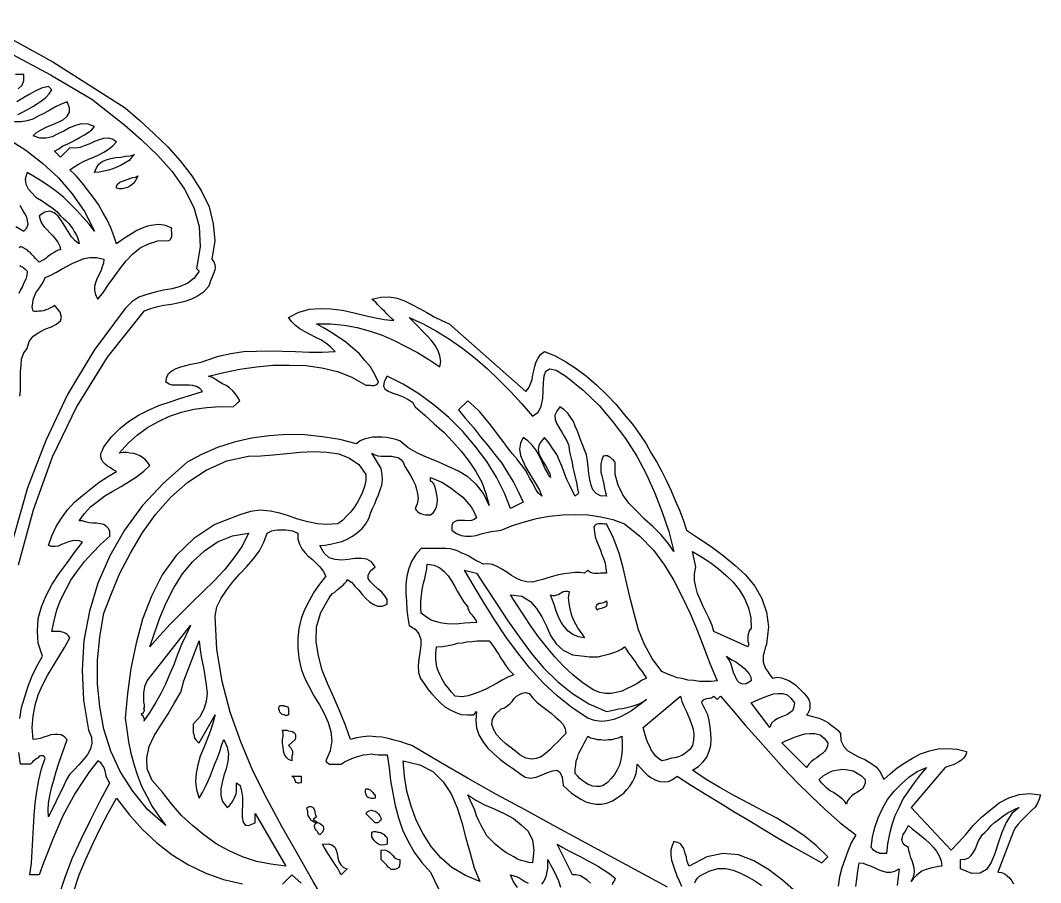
# Model space of a CAD drawing. Extents: x 0.03 to 7.4, y 0.03 to 6.86.
# Drawn here: x 5.178 to 7.37, y 4.719 to 6.572 of the extents above; entities that cross this region are included whole.
import ezdxf

# ---------------------------------------------------------------- set-up
doc = ezdxf.new("R2010")
doc.units = 0
doc.layers.add('1', color=7, linetype='Continuous')

msp = doc.modelspace()

# ---------------------------------------------------------------- linework, layer by layer
for points in [[(5.085, 6.572), (5.247, 6.483), (5.403, 6.384), (5.434, 6.357), (5.464, 6.329), (5.494, 6.3), (5.521, 6.27), (5.546, 6.238), (5.567, 6.205), (5.583, 6.171), (5.592, 6.135), (5.595, 6.098), (5.589, 6.059), (5.593, 6.053), (5.595, 6.047), (5.596, 6.041), (5.595, 6.035), (5.593, 6.029), (5.591, 6.024), (5.588, 6.017), (5.586, 6.012), (5.584, 6.005), (5.582, 6), (5.571, 5.988), (5.558, 5.979), (5.545, 5.973), (5.531, 5.968), (5.516, 5.964), (5.502, 5.961), (5.486, 5.959), (5.472, 5.956), (5.457, 5.952), (5.443, 5.947), (5.364, 5.848), (5.299, 5.743), (5.246, 5.633), (5.205, 5.519), (5.173, 5.401)], [(5.423, 6.284), (5.417, 6.278), (5.411, 6.271), (5.403, 6.266), (5.394, 6.261), (5.386, 6.257), (5.376, 6.253), (5.367, 6.25), (5.357, 6.248), (5.347, 6.246), (5.337, 6.245), (5.341, 6.255), (5.346, 6.263), (5.353, 6.269), (5.362, 6.272), (5.372, 6.275), (5.382, 6.277), (5.393, 6.278), (5.404, 6.28), (5.414, 6.281), (5.423, 6.284)], [(5.43, 6.238), (5.428, 6.233), (5.425, 6.228), (5.422, 6.223), (5.418, 6.219), (5.413, 6.216), (5.408, 6.213), (5.402, 6.211), (5.396, 6.21), (5.39, 6.21), (5.384, 6.211), (5.384, 6.216), (5.387, 6.221), (5.391, 6.224), (5.395, 6.226), (5.401, 6.228), (5.407, 6.23), (5.413, 6.232), (5.419, 6.234), (5.425, 6.235), (5.43, 6.238)], [(5.176, 5.071), (5.18, 5.095), (5.187, 5.118), (5.194, 5.141), (5.203, 5.163), (5.213, 5.184), (5.225, 5.205), (5.216, 5.233), (5.214, 5.259), (5.216, 5.286), (5.223, 5.311), (5.233, 5.336), (5.246, 5.36), (5.261, 5.383), (5.278, 5.406), (5.294, 5.428), (5.311, 5.45), (5.304, 5.453), (5.297, 5.454), (5.289, 5.453), (5.281, 5.451), (5.274, 5.448), (5.266, 5.445), (5.259, 5.442), (5.252, 5.441), (5.245, 5.441), (5.238, 5.443), (5.245, 5.464), (5.254, 5.484), (5.266, 5.502), (5.279, 5.52), (5.294, 5.536), (5.311, 5.551), (5.329, 5.565), (5.347, 5.579), (5.365, 5.591), (5.384, 5.602), (5.377, 5.606), (5.371, 5.61), (5.365, 5.614), (5.36, 5.618), (5.355, 5.623), (5.352, 5.629), (5.35, 5.634), (5.35, 5.641), (5.353, 5.647), (5.357, 5.655), (5.373, 5.677), (5.391, 5.695), (5.41, 5.71), (5.431, 5.723), (5.453, 5.734), (5.475, 5.744), (5.499, 5.752), (5.522, 5.76), (5.546, 5.767), (5.569, 5.774), (5.563, 5.781), (5.556, 5.785), (5.548, 5.787), (5.54, 5.788), (5.531, 5.788), (5.522, 5.788), (5.513, 5.788), (5.504, 5.788), (5.497, 5.79), (5.49, 5.794), (5.492, 5.805), (5.496, 5.813), (5.503, 5.819), (5.512, 5.824), (5.522, 5.827), (5.533, 5.83), (5.544, 5.833), (5.555, 5.835), (5.566, 5.837), (5.576, 5.841), (5.603, 5.85), (5.63, 5.856), (5.657, 5.86), (5.685, 5.861), (5.713, 5.862), (5.741, 5.861), (5.769, 5.86), (5.798, 5.859), (5.826, 5.859), (5.854, 5.86), (5.844, 5.87), (5.834, 5.878), (5.823, 5.885), (5.811, 5.891), (5.8, 5.897), (5.788, 5.903), (5.778, 5.909), (5.769, 5.916), (5.761, 5.924), (5.754, 5.933), (5.776, 5.945), (5.799, 5.951), (5.822, 5.953), (5.845, 5.952), (5.869, 5.949), (5.892, 5.944), (5.915, 5.938), (5.937, 5.933), (5.959, 5.929), (5.98, 5.927), (5.975, 5.931), (5.97, 5.936), (5.965, 5.941), (5.96, 5.947), (5.955, 5.951), (5.95, 5.956), (5.945, 5.961), (5.941, 5.966), (5.937, 5.969), (5.933, 5.973), (5.952, 5.977), (5.97, 5.978), (5.987, 5.975), (6.003, 5.969), (6.019, 5.961), (6.035, 5.953), (6.051, 5.944), (6.067, 5.935), (6.083, 5.927), (6.099, 5.92), (6.264, 5.774), (6.27, 5.782), (6.274, 5.791), (6.277, 5.8), (6.279, 5.81), (6.281, 5.819), (6.283, 5.829), (6.286, 5.838), (6.29, 5.846), (6.295, 5.854), (6.304, 5.86), (6.327, 5.851), (6.35, 5.838), (6.372, 5.824), (6.394, 5.807), (6.416, 5.788), (6.437, 5.768), (6.457, 5.747), (6.475, 5.725), (6.493, 5.704), (6.509, 5.682), (6.522, 5.662), (6.533, 5.642), (6.545, 5.622), (6.556, 5.602), (6.566, 5.582), (6.576, 5.561), (6.585, 5.54), (6.594, 5.519), (6.602, 5.498), (6.609, 5.476), (6.635, 5.459), (6.662, 5.441), (6.688, 5.422), (6.713, 5.401), (6.736, 5.38), (6.756, 5.356), (6.771, 5.329), (6.781, 5.3), (6.785, 5.268), (6.781, 5.231), (6.778, 5.223), (6.776, 5.214), (6.774, 5.207), (6.774, 5.199), (6.774, 5.193), (6.776, 5.186), (6.779, 5.179), (6.783, 5.173), (6.788, 5.165), (6.794, 5.158), (6.804, 5.16), (6.813, 5.159), (6.821, 5.156), (6.829, 5.153), (6.837, 5.148), (6.844, 5.143), (6.85, 5.137), (6.856, 5.131), (6.862, 5.125), (6.867, 5.119), (6.87, 5.115), (6.872, 5.112), (6.873, 5.108), (6.874, 5.103), (6.874, 5.099), (6.874, 5.094), (6.873, 5.09), (6.872, 5.086), (6.87, 5.082), (6.867, 5.079), (6.875, 5.077), (6.883, 5.075), (6.891, 5.073), (6.899, 5.07), (6.906, 5.066), (6.914, 5.062), (6.92, 5.057), (6.927, 5.052), (6.934, 5.046), (6.94, 5.039), (6.941, 5.024), (6.947, 5.011), (6.956, 5.002), (6.967, 4.995), (6.979, 4.989), (6.992, 4.983), (7.005, 4.975), (7.017, 4.967), (7.026, 4.955), (7.033, 4.94), (7.047, 4.952), (7.062, 4.965), (7.078, 4.976), (7.095, 4.986), (7.112, 4.995), (7.131, 5.002), (7.15, 5.006), (7.17, 5.007), (7.191, 5.005), (7.211, 5), (7.21, 4.995), (7.208, 4.99), (7.204, 4.986), (7.2, 4.982), (7.194, 4.978), (7.189, 4.975), (7.183, 4.972), (7.177, 4.97), (7.171, 4.968), (7.165, 4.966), (7.092, 4.88), (7.178, 4.788), (7.193, 4.804), (7.209, 4.822), (7.225, 4.841), (7.243, 4.859), (7.262, 4.875), (7.281, 4.89), (7.302, 4.901), (7.324, 4.908), (7.346, 4.91), (7.37, 4.907), (7.367, 4.898), (7.363, 4.889), (7.358, 4.881), (7.35, 4.873), (7.343, 4.866), (7.336, 4.859), (7.328, 4.851), (7.322, 4.844), (7.315, 4.836), (7.311, 4.827), (7.278, 4.741), (7.286, 4.74), (7.293, 4.737), (7.298, 4.733), (7.304, 4.728), (7.308, 4.722), (7.312, 4.716)], [(5.754, 5.092), (5.754, 5.079), (5.751, 5.078), (5.747, 5.078), (5.744, 5.079), (5.74, 5.08), (5.738, 5.082), (5.735, 5.085), (5.734, 5.088), (5.733, 5.091), (5.733, 5.095), (5.735, 5.099), (5.737, 5.099), (5.74, 5.099), (5.743, 5.099), (5.746, 5.098), (5.748, 5.098), (5.75, 5.097), (5.752, 5.096), (5.753, 5.094), (5.754, 5.092)], [(5.768, 5.026), (5.754, 5.013), (5.757, 5.01), (5.759, 5.008), (5.761, 5.004), (5.762, 5.001), (5.762, 4.998), (5.762, 4.994), (5.761, 4.99), (5.761, 4.987), (5.761, 4.983), (5.761, 4.98), (5.754, 4.983), (5.749, 4.988), (5.745, 4.994), (5.743, 5.002), (5.742, 5.009), (5.741, 5.018), (5.741, 5.026), (5.742, 5.033), (5.742, 5.04), (5.741, 5.046), (5.745, 5.046), (5.75, 5.046), (5.754, 5.045), (5.758, 5.044), (5.762, 5.043), (5.765, 5.041), (5.768, 5.038), (5.769, 5.035), (5.769, 5.031), (5.768, 5.026)], [(5.259, 4.685), (5.273, 4.728), (5.289, 4.77), (5.308, 4.812), (5.328, 4.853), (5.349, 4.894), (5.37, 4.933), (5.367, 4.937), (5.364, 4.942), (5.362, 4.947), (5.361, 4.952), (5.36, 4.958), (5.358, 4.963), (5.356, 4.968), (5.353, 4.972), (5.35, 4.976), (5.344, 4.98), (5.326, 4.957), (5.31, 4.934), (5.295, 4.911), (5.282, 4.887), (5.269, 4.862), (5.258, 4.837), (5.247, 4.812), (5.237, 4.786), (5.227, 4.761), (5.218, 4.735), (5.198, 4.735), (5.201, 4.76), (5.203, 4.786), (5.204, 4.812), (5.206, 4.838), (5.207, 4.863), (5.209, 4.889), (5.213, 4.914), (5.217, 4.939), (5.223, 4.963), (5.231, 4.986), (5.229, 4.989), (5.227, 4.991), (5.224, 4.991), (5.221, 4.991), (5.218, 4.99), (5.216, 4.987), (5.213, 4.985), (5.21, 4.983), (5.207, 4.981), (5.205, 4.98), (5.203, 4.977), (5.201, 4.975), (5.199, 4.973), (5.196, 4.973), (5.193, 4.973), (5.19, 4.973), (5.187, 4.973), (5.184, 4.973), (5.181, 4.973), (5.178, 4.973), (5.174, 4.998)], [(5.781, 4.933), (5.777, 4.932), (5.774, 4.932), (5.772, 4.933), (5.77, 4.934), (5.769, 4.936), (5.768, 4.938), (5.767, 4.94), (5.766, 4.943), (5.764, 4.945), (5.761, 4.947), (5.781, 4.947), (5.781, 4.933)], [(5.94, 4.907), (5.94, 4.9), (5.936, 4.899), (5.932, 4.899), (5.929, 4.9), (5.926, 4.901), (5.923, 4.903), (5.921, 4.906), (5.92, 4.909), (5.919, 4.913), (5.919, 4.916), (5.92, 4.92), (5.923, 4.92), (5.925, 4.92), (5.927, 4.919), (5.929, 4.918), (5.931, 4.916), (5.933, 4.914), (5.935, 4.912), (5.936, 4.91), (5.938, 4.908), (5.94, 4.907)], [(5.814, 4.86), (5.807, 4.854), (5.81, 4.852), (5.813, 4.85), (5.816, 4.848), (5.82, 4.846), (5.823, 4.844), (5.826, 4.842), (5.828, 4.839), (5.829, 4.836), (5.829, 4.832), (5.827, 4.827), (5.821, 4.821), (5.819, 4.823), (5.817, 4.826), (5.815, 4.829), (5.813, 4.831), (5.811, 4.834), (5.81, 4.837), (5.809, 4.84), (5.81, 4.843), (5.811, 4.845), (5.814, 4.847), (5.81, 4.848), (5.806, 4.85), (5.802, 4.853), (5.8, 4.856), (5.798, 4.859), (5.796, 4.863), (5.795, 4.867), (5.795, 4.872), (5.794, 4.876), (5.794, 4.88), (5.799, 4.882), (5.802, 4.882), (5.805, 4.881), (5.807, 4.879), (5.809, 4.876), (5.81, 4.873), (5.81, 4.87), (5.811, 4.866), (5.812, 4.863), (5.814, 4.86)], [(5.953, 4.854), (5.952, 4.853), (5.95, 4.851), (5.949, 4.85), (5.947, 4.848), (5.946, 4.847), (5.944, 4.847), (5.942, 4.847), (5.94, 4.847), (5.92, 4.867), (5.924, 4.871), (5.927, 4.873), (5.932, 4.874), (5.936, 4.873), (5.94, 4.872), (5.944, 4.869), (5.947, 4.866), (5.95, 4.862), (5.952, 4.858), (5.953, 4.854)], [(5.966, 4.814), (5.966, 4.801), (5.961, 4.8), (5.956, 4.799), (5.951, 4.8), (5.946, 4.802), (5.942, 4.805), (5.938, 4.809), (5.935, 4.813), (5.933, 4.817), (5.933, 4.822), (5.933, 4.827), (5.937, 4.828), (5.941, 4.828), (5.945, 4.827), (5.949, 4.827), (5.952, 4.826), (5.955, 4.824), (5.959, 4.822), (5.961, 4.82), (5.964, 4.817), (5.966, 4.814)], [(5.88, 4.748), (5.867, 4.735), (5.863, 4.742), (5.859, 4.75), (5.855, 4.756), (5.851, 4.762), (5.847, 4.768), (5.843, 4.774), (5.839, 4.78), (5.835, 4.786), (5.831, 4.793), (5.827, 4.801), (5.839, 4.802), (5.847, 4.8), (5.853, 4.795), (5.856, 4.788), (5.858, 4.781), (5.86, 4.772), (5.862, 4.764), (5.866, 4.757), (5.872, 4.751), (5.88, 4.748)], [(5.993, 4.768), (5.993, 4.765), (5.993, 4.762), (5.993, 4.759), (5.992, 4.757), (5.992, 4.754), (5.991, 4.752), (5.99, 4.751), (5.988, 4.749), (5.986, 4.748), (5.982, 4.747), (5.978, 4.747), (5.974, 4.747), (5.971, 4.75), (5.968, 4.752), (5.965, 4.756), (5.962, 4.759), (5.959, 4.762), (5.956, 4.765), (5.953, 4.768), (5.953, 4.788), (5.959, 4.789), (5.963, 4.788), (5.967, 4.786), (5.971, 4.784), (5.974, 4.78), (5.978, 4.777), (5.981, 4.773), (5.984, 4.77), (5.988, 4.769), (5.993, 4.768)]]:
    msp.add_lwpolyline(points)
at = {"layer": '1'}
for points in [[(5.151, 6.504), (5.242, 6.455), (5.331, 6.403), (5.365, 6.376), (5.402, 6.347), (5.438, 6.315), (5.472, 6.282), (5.504, 6.247), (5.53, 6.209), (5.55, 6.17), (5.562, 6.129), (5.564, 6.085), (5.556, 6.039), (5.562, 6.033), (5.551, 6.018), (5.537, 6.007), (5.521, 6), (5.504, 5.995), (5.485, 5.992), (5.467, 5.988), (5.449, 5.983), (5.432, 5.977), (5.417, 5.967), (5.403, 5.953), (5.336, 5.863), (5.279, 5.768), (5.232, 5.669), (5.193, 5.567), (5.163, 5.461)], [(5.173, 6.425), (5.181, 6.433), (5.185, 6.443), (5.185, 6.456), (5.167, 6.456)], [(5.172, 6.37), (5.182, 6.375), (5.194, 6.381), (5.204, 6.387), (5.214, 6.393), (5.223, 6.399), (5.232, 6.406), (5.239, 6.414), (5.245, 6.423), (5.238, 6.43), (5.223, 6.426), (5.209, 6.42), (5.196, 6.413), (5.183, 6.405), (5.17, 6.397)], [(5.176, 5.764), (5.178, 5.775), (5.178, 5.788), (5.178, 5.802), (5.178, 5.817), (5.179, 5.831), (5.18, 5.844), (5.185, 5.857), (5.192, 5.867), (5.196, 5.882), (5.205, 5.893), (5.217, 5.901), (5.23, 5.908), (5.244, 5.913), (5.255, 5.919), (5.264, 5.926), (5.266, 5.934), (5.263, 5.945), (5.251, 5.96), (5.247, 5.956), (5.242, 5.954), (5.237, 5.951), (5.232, 5.95), (5.227, 5.948), (5.222, 5.947), (5.217, 5.947), (5.212, 5.946), (5.208, 5.946), (5.205, 5.947), (5.203, 5.956), (5.204, 5.964), (5.205, 5.971), (5.208, 5.979), (5.211, 5.986), (5.215, 5.992), (5.22, 5.999), (5.224, 6.006), (5.228, 6.012), (5.231, 6.019), (5.243, 6.024), (5.255, 6.031), (5.266, 6.037), (5.278, 6.044), (5.29, 6.05), (5.302, 6.055), (5.314, 6.06), (5.327, 6.062), (5.342, 6.062), (5.357, 6.059), (5.356, 6.05), (5.353, 6.042), (5.35, 6.033), (5.346, 6.025), (5.342, 6.016), (5.339, 6.008), (5.337, 6), (5.337, 5.991), (5.339, 5.982), (5.344, 5.973), (5.356, 5.988), (5.367, 6.004), (5.379, 6.021), (5.392, 6.039), (5.405, 6.055), (5.419, 6.07), (5.435, 6.083), (5.453, 6.092), (5.473, 6.098), (5.496, 6.099), (5.499, 6.1), (5.501, 6.103), (5.502, 6.105), (5.503, 6.108), (5.503, 6.11), (5.503, 6.114), (5.503, 6.117), (5.502, 6.12), (5.502, 6.122), (5.503, 6.125), (5.489, 6.131), (5.476, 6.133), (5.463, 6.132), (5.451, 6.13), (5.439, 6.125), (5.428, 6.12), (5.416, 6.113), (5.405, 6.106), (5.394, 6.099), (5.384, 6.092), (5.378, 6.109), (5.372, 6.126), (5.364, 6.143), (5.355, 6.159), (5.345, 6.176), (5.334, 6.192), (5.322, 6.208), (5.31, 6.223), (5.297, 6.238), (5.284, 6.251), (5.293, 6.257), (5.302, 6.263), (5.313, 6.269), (5.324, 6.274), (5.335, 6.278), (5.346, 6.283), (5.357, 6.289), (5.367, 6.295), (5.376, 6.302), (5.384, 6.311), (5.375, 6.317), (5.366, 6.319), (5.356, 6.318), (5.347, 6.315), (5.337, 6.312), (5.327, 6.307), (5.317, 6.303), (5.306, 6.299), (5.295, 6.297), (5.284, 6.298), (5.264, 6.278), (5.251, 6.291), (5.26, 6.296), (5.269, 6.302), (5.278, 6.306), (5.288, 6.311), (5.297, 6.316), (5.306, 6.321), (5.315, 6.326), (5.323, 6.331), (5.331, 6.337), (5.337, 6.344), (5.323, 6.349), (5.309, 6.35), (5.296, 6.346), (5.283, 6.341), (5.271, 6.334), (5.258, 6.328), (5.246, 6.322), (5.233, 6.319), (5.219, 6.319), (5.205, 6.324), (5.212, 6.331), (5.222, 6.337), (5.234, 6.343), (5.247, 6.348), (5.259, 6.353), (5.27, 6.359), (5.278, 6.366), (5.283, 6.375), (5.283, 6.384), (5.278, 6.397), (5.265, 6.392), (5.253, 6.386), (5.241, 6.379), (5.228, 6.372), (5.216, 6.366), (5.204, 6.36), (5.192, 6.356), (5.179, 6.354), (5.165, 6.354)], [(5.15, 6.318), (5.189, 6.293), (5.225, 6.265), (5.259, 6.234), (5.289, 6.199), (5.315, 6.161), (5.337, 6.119)], [(5.337, 6.119), (5.325, 6.134), (5.312, 6.149), (5.299, 6.163), (5.285, 6.177), (5.271, 6.191), (5.255, 6.204), (5.24, 6.215), (5.224, 6.226), (5.208, 6.236), (5.192, 6.245), (5.188, 6.231), (5.189, 6.22), (5.194, 6.21), (5.202, 6.201), (5.211, 6.192), (5.223, 6.185), (5.234, 6.177), (5.246, 6.169), (5.256, 6.161), (5.264, 6.152), (5.27, 6.146), (5.276, 6.141), (5.281, 6.136), (5.286, 6.13), (5.29, 6.124), (5.293, 6.118), (5.297, 6.112), (5.3, 6.105), (5.302, 6.099), (5.304, 6.092), (5.295, 6.098), (5.287, 6.107), (5.28, 6.118), (5.273, 6.13), (5.266, 6.141), (5.259, 6.151), (5.25, 6.158), (5.241, 6.162), (5.23, 6.16), (5.218, 6.152), (5.22, 6.144), (5.223, 6.136), (5.228, 6.129), (5.235, 6.122), (5.241, 6.115), (5.247, 6.109), (5.253, 6.102), (5.258, 6.095), (5.262, 6.087), (5.264, 6.079), (5.259, 6.078), (5.254, 6.076), (5.25, 6.073), (5.245, 6.07), (5.241, 6.067), (5.236, 6.064), (5.232, 6.06), (5.228, 6.057), (5.223, 6.055), (5.218, 6.052), (5.214, 6.056), (5.21, 6.06), (5.207, 6.064), (5.203, 6.068), (5.199, 6.072), (5.195, 6.075), (5.192, 6.079), (5.187, 6.081), (5.183, 6.084), (5.178, 6.086), (5.175, 6.083)], [(5.168, 6.129), (5.185, 6.119), (5.191, 6.126), (5.194, 6.134), (5.193, 6.141), (5.191, 6.149), (5.187, 6.157), (5.182, 6.165), (5.177, 6.174)], [(5.176, 6.045), (5.179, 6.043), (5.182, 6.042), (5.184, 6.04), (5.187, 6.038), (5.189, 6.036), (5.192, 6.033), (5.191, 6.024), (5.189, 6.016), (5.185, 6.008), (5.182, 6), (5.178, 5.993), (5.174, 5.985)], [(6.278, 5.721), (6.29, 5.73), (6.297, 5.742), (6.3, 5.759), (6.301, 5.776), (6.302, 5.793), (6.303, 5.808), (6.307, 5.818), (6.315, 5.823), (6.329, 5.82), (6.35, 5.807), (6.387, 5.777), (6.421, 5.744), (6.451, 5.709), (6.478, 5.673), (6.502, 5.635), (6.523, 5.596), (6.541, 5.556), (6.557, 5.515), (6.571, 5.473), (6.582, 5.43), (6.569, 5.449), (6.554, 5.467), (6.537, 5.484), (6.519, 5.5), (6.502, 5.517), (6.485, 5.534), (6.472, 5.552), (6.462, 5.573), (6.456, 5.596), (6.456, 5.622), (6.454, 5.624), (6.452, 5.627), (6.449, 5.629), (6.447, 5.631), (6.445, 5.633), (6.442, 5.634), (6.439, 5.636), (6.437, 5.636), (6.434, 5.636), (6.43, 5.635), (6.427, 5.627), (6.425, 5.619), (6.425, 5.61), (6.425, 5.601), (6.427, 5.593), (6.429, 5.584), (6.431, 5.575), (6.433, 5.566), (6.435, 5.557), (6.437, 5.549), (6.424, 5.55), (6.415, 5.555), (6.408, 5.563), (6.404, 5.573), (6.401, 5.585), (6.399, 5.598), (6.398, 5.612), (6.396, 5.625), (6.394, 5.638), (6.39, 5.649), (6.386, 5.658), (6.382, 5.669), (6.378, 5.679), (6.375, 5.689), (6.37, 5.7), (6.366, 5.71), (6.36, 5.719), (6.354, 5.728), (6.346, 5.735), (6.337, 5.741), (6.33, 5.732), (6.326, 5.723), (6.327, 5.714), (6.33, 5.705), (6.335, 5.696), (6.341, 5.687), (6.347, 5.677), (6.352, 5.668), (6.356, 5.658), (6.357, 5.649), (6.359, 5.639), (6.361, 5.63), (6.363, 5.621), (6.365, 5.611), (6.367, 5.602), (6.369, 5.593), (6.371, 5.584), (6.373, 5.574), (6.375, 5.565), (6.377, 5.556), (6.37, 5.549), (6.364, 5.56), (6.358, 5.572), (6.352, 5.585), (6.347, 5.598), (6.342, 5.612), (6.336, 5.625), (6.33, 5.639), (6.322, 5.651), (6.314, 5.663), (6.304, 5.675), (6.296, 5.666), (6.292, 5.658), (6.29, 5.649), (6.292, 5.641), (6.296, 5.632), (6.301, 5.623), (6.306, 5.615), (6.311, 5.606), (6.315, 5.598), (6.317, 5.589), (6.313, 5.593), (6.31, 5.6), (6.305, 5.608), (6.301, 5.618), (6.297, 5.628), (6.291, 5.639), (6.285, 5.649), (6.277, 5.659), (6.268, 5.668), (6.258, 5.675), (6.252, 5.663), (6.25, 5.65), (6.252, 5.637), (6.257, 5.625), (6.263, 5.612), (6.27, 5.6), (6.278, 5.587), (6.286, 5.574), (6.293, 5.562), (6.298, 5.549), (6.292, 5.555), (6.286, 5.562), (6.282, 5.57), (6.277, 5.579), (6.272, 5.587), (6.268, 5.596), (6.263, 5.605), (6.257, 5.613), (6.251, 5.621), (6.245, 5.629), (6.234, 5.641), (6.224, 5.654), (6.215, 5.667), (6.205, 5.68), (6.195, 5.693), (6.185, 5.706), (6.175, 5.718), (6.164, 5.731), (6.152, 5.743), (6.139, 5.754), (6.119, 5.735), (6.134, 5.716), (6.151, 5.697), (6.166, 5.677), (6.182, 5.658), (6.197, 5.639), (6.212, 5.62), (6.225, 5.599), (6.237, 5.579), (6.248, 5.558), (6.258, 5.536), (6.231, 5.523), (6.218, 5.556), (6.201, 5.59), (6.18, 5.624), (6.155, 5.657), (6.128, 5.688), (6.098, 5.718), (6.067, 5.745), (6.034, 5.769), (6, 5.79), (5.966, 5.807), (5.959, 5.795), (5.958, 5.786), (5.961, 5.78), (5.968, 5.775), (5.978, 5.771), (5.989, 5.767), (6, 5.763), (6.011, 5.757), (6.02, 5.751), (6.026, 5.741), (6.047, 5.723), (6.067, 5.705), (6.088, 5.686), (6.107, 5.666), (6.125, 5.646), (6.142, 5.624), (6.156, 5.602), (6.169, 5.579), (6.178, 5.555), (6.185, 5.529), (6.173, 5.555), (6.158, 5.574), (6.139, 5.591), (6.119, 5.603), (6.097, 5.613), (6.075, 5.623), (6.052, 5.632), (6.031, 5.642), (6.011, 5.653), (5.993, 5.668), (5.984, 5.671), (5.975, 5.673), (5.965, 5.675), (5.955, 5.676), (5.945, 5.676), (5.935, 5.676), (5.925, 5.674), (5.916, 5.672), (5.908, 5.668), (5.9, 5.662), (5.864, 5.671), (5.827, 5.677), (5.789, 5.681), (5.75, 5.682), (5.712, 5.679), (5.674, 5.674), (5.637, 5.665), (5.601, 5.654), (5.567, 5.639), (5.536, 5.622), (5.485, 5.577), (5.44, 5.529), (5.401, 5.476), (5.37, 5.421), (5.344, 5.362), (5.326, 5.302), (5.314, 5.239), (5.31, 5.175), (5.313, 5.111), (5.324, 5.046), (5.33, 5.031), (5.331, 5.018), (5.328, 5.006), (5.322, 4.994), (5.313, 4.983), (5.303, 4.972), (5.293, 4.961), (5.283, 4.951), (5.276, 4.939), (5.271, 4.927), (5.238, 4.86), (5.237, 4.874), (5.238, 4.889), (5.241, 4.905), (5.244, 4.922), (5.249, 4.939), (5.254, 4.957), (5.26, 4.975), (5.266, 4.992), (5.272, 5.01), (5.278, 5.026), (5.272, 5.032), (5.265, 5.036), (5.258, 5.037), (5.251, 5.037), (5.243, 5.036), (5.235, 5.033), (5.228, 5.031), (5.22, 5.028), (5.212, 5.027), (5.205, 5.026), (5.203, 5.052), (5.205, 5.076), (5.209, 5.1), (5.216, 5.122), (5.225, 5.143), (5.236, 5.164), (5.248, 5.184), (5.26, 5.204), (5.272, 5.224), (5.284, 5.245), (5.281, 5.249), (5.278, 5.252), (5.275, 5.254), (5.271, 5.256), (5.267, 5.257), (5.263, 5.258), (5.258, 5.258), (5.254, 5.258), (5.249, 5.258), (5.245, 5.258), (5.25, 5.281), (5.256, 5.305), (5.264, 5.326), (5.275, 5.348), (5.286, 5.369), (5.3, 5.389), (5.315, 5.409), (5.332, 5.427), (5.35, 5.446), (5.37, 5.463), (5.37, 5.473), (5.367, 5.48), (5.362, 5.485), (5.356, 5.488), (5.349, 5.49), (5.341, 5.491), (5.333, 5.491), (5.325, 5.492), (5.317, 5.494), (5.311, 5.496), (5.304, 5.496), (5.315, 5.512), (5.328, 5.526), (5.343, 5.538), (5.359, 5.55), (5.376, 5.56), (5.394, 5.57), (5.411, 5.581), (5.427, 5.591), (5.443, 5.603), (5.456, 5.615), (5.451, 5.622), (5.446, 5.627), (5.44, 5.632), (5.434, 5.636), (5.428, 5.639), (5.421, 5.641), (5.413, 5.642), (5.406, 5.643), (5.398, 5.643), (5.39, 5.642), (5.409, 5.663), (5.429, 5.681), (5.451, 5.697), (5.474, 5.71), (5.498, 5.721), (5.524, 5.73), (5.55, 5.736), (5.578, 5.74), (5.606, 5.742), (5.635, 5.741), (5.649, 5.754), (5.644, 5.763), (5.639, 5.77), (5.634, 5.776), (5.627, 5.782), (5.62, 5.787), (5.612, 5.791), (5.605, 5.795), (5.597, 5.8), (5.59, 5.804), (5.582, 5.807), (5.615, 5.815), (5.649, 5.822), (5.685, 5.827), (5.72, 5.831), (5.756, 5.831), (5.791, 5.83), (5.825, 5.825), (5.859, 5.817), (5.89, 5.805), (5.92, 5.788), (5.923, 5.788), (5.926, 5.788), (5.929, 5.788), (5.932, 5.787), (5.935, 5.787), (5.938, 5.787), (5.94, 5.788), (5.943, 5.789), (5.945, 5.791), (5.947, 5.794), (5.939, 5.811), (5.93, 5.827), (5.918, 5.841), (5.906, 5.855), (5.891, 5.868), (5.877, 5.88), (5.861, 5.891), (5.845, 5.902), (5.829, 5.911), (5.814, 5.92), (5.844, 5.92), (5.873, 5.917), (5.901, 5.912), (5.929, 5.904), (5.955, 5.895), (5.981, 5.884), (6.006, 5.871), (6.031, 5.858), (6.055, 5.843), (6.079, 5.827), (6.081, 5.839), (6.079, 5.851), (6.075, 5.862), (6.069, 5.873), (6.061, 5.884), (6.052, 5.894), (6.042, 5.904), (6.032, 5.914), (6.022, 5.924), (6.013, 5.933), (6.043, 5.92), (6.072, 5.904), (6.1, 5.887), (6.128, 5.867), (6.155, 5.846), (6.181, 5.823), (6.206, 5.799), (6.231, 5.774), (6.255, 5.748), (6.278, 5.721)], [(5.92, 5.596), (5.92, 5.583), (5.917, 5.57), (5.913, 5.558), (5.908, 5.547), (5.902, 5.536), (5.895, 5.525), (5.887, 5.515), (5.878, 5.506), (5.87, 5.497), (5.86, 5.49), (5.837, 5.488), (5.816, 5.49), (5.795, 5.494), (5.774, 5.5), (5.754, 5.507), (5.735, 5.513), (5.714, 5.517), (5.693, 5.519), (5.672, 5.516), (5.649, 5.509), (5.595, 5.488), (5.55, 5.458), (5.512, 5.422), (5.482, 5.38), (5.459, 5.334), (5.44, 5.285), (5.426, 5.233), (5.415, 5.179), (5.408, 5.125), (5.403, 5.072), (5.406, 5.047), (5.41, 5.021), (5.415, 4.997), (5.421, 4.973), (5.429, 4.949), (5.438, 4.926), (5.449, 4.904), (5.461, 4.882), (5.475, 4.861), (5.49, 4.841), (5.451, 4.876), (5.419, 4.915), (5.392, 4.957), (5.372, 5.001), (5.357, 5.048), (5.348, 5.096), (5.343, 5.145), (5.343, 5.196), (5.348, 5.247), (5.357, 5.298), (5.373, 5.34), (5.391, 5.384), (5.414, 5.427), (5.439, 5.47), (5.468, 5.51), (5.501, 5.547), (5.537, 5.579), (5.577, 5.605), (5.621, 5.625), (5.668, 5.635), (5.694, 5.636), (5.721, 5.638), (5.75, 5.641), (5.779, 5.644), (5.808, 5.645), (5.836, 5.644), (5.862, 5.64), (5.885, 5.631), (5.905, 5.617), (5.92, 5.596)], [(6.568, 4.709), (6.507, 4.742), (6.445, 4.775), (6.384, 4.808), (6.323, 4.841), (6.262, 4.875), (6.201, 4.908), (6.14, 4.942), (6.08, 4.977), (6.019, 5.013), (6.007, 5.017), (5.995, 5.021), (5.981, 5.025), (5.968, 5.028), (5.955, 5.031), (5.941, 5.032), (5.927, 5.033), (5.914, 5.032), (5.9, 5.03), (5.887, 5.026), (5.877, 5.055), (5.865, 5.085), (5.852, 5.115), (5.838, 5.145), (5.826, 5.175), (5.818, 5.206), (5.813, 5.237), (5.814, 5.268), (5.823, 5.299), (5.841, 5.331), (5.844, 5.335), (5.848, 5.34), (5.853, 5.343), (5.858, 5.348), (5.862, 5.351), (5.867, 5.355), (5.871, 5.358), (5.875, 5.362), (5.878, 5.366), (5.88, 5.37), (5.889, 5.364), (5.897, 5.355), (5.905, 5.347), (5.912, 5.338), (5.92, 5.329), (5.928, 5.322), (5.937, 5.316), (5.946, 5.313), (5.956, 5.313), (5.966, 5.317), (5.966, 5.327), (5.961, 5.335), (5.954, 5.343), (5.946, 5.35), (5.937, 5.358), (5.93, 5.365), (5.925, 5.372), (5.925, 5.379), (5.929, 5.388), (5.94, 5.397), (5.932, 5.408), (5.922, 5.414), (5.91, 5.415), (5.896, 5.415), (5.882, 5.413), (5.868, 5.412), (5.854, 5.413), (5.841, 5.417), (5.83, 5.427), (5.821, 5.443), (5.832, 5.444), (5.844, 5.446), (5.856, 5.449), (5.868, 5.452), (5.88, 5.457), (5.891, 5.463), (5.902, 5.471), (5.912, 5.48), (5.92, 5.49), (5.927, 5.503), (5.93, 5.513), (5.934, 5.523), (5.939, 5.533), (5.943, 5.543), (5.947, 5.552), (5.951, 5.563), (5.954, 5.573), (5.956, 5.584), (5.955, 5.596), (5.953, 5.609), (5.933, 5.642), (5.939, 5.638), (5.946, 5.636), (5.953, 5.635), (5.96, 5.635), (5.968, 5.635), (5.975, 5.635), (5.982, 5.634), (5.989, 5.632), (5.995, 5.628), (6, 5.622)], [(6, 5.622), (6.004, 5.613), (6.01, 5.603), (6.016, 5.594), (6.021, 5.584), (6.026, 5.574), (6.029, 5.564), (6.031, 5.554), (6.032, 5.544), (6.03, 5.533), (6.026, 5.523), (6.028, 5.519), (6.031, 5.516), (6.034, 5.514), (6.037, 5.512), (6.04, 5.511), (6.044, 5.51), (6.048, 5.509), (6.051, 5.509), (6.055, 5.509), (6.059, 5.509), (6.065, 5.514), (6.069, 5.52), (6.072, 5.526), (6.073, 5.533), (6.074, 5.541), (6.073, 5.549), (6.072, 5.556), (6.07, 5.563), (6.068, 5.57), (6.066, 5.576), (6.064, 5.577), (6.063, 5.579), (6.062, 5.58), (6.06, 5.581), (6.059, 5.583), (6.059, 5.585), (6.059, 5.587), (6.059, 5.589), (6.071, 5.584), (6.083, 5.579), (6.095, 5.572), (6.106, 5.564), (6.117, 5.556), (6.128, 5.547), (6.137, 5.537), (6.146, 5.526), (6.153, 5.515), (6.158, 5.503), (6.153, 5.499), (6.147, 5.497), (6.14, 5.496), (6.132, 5.497), (6.125, 5.497), (6.117, 5.497), (6.112, 5.495), (6.107, 5.492), (6.105, 5.486), (6.105, 5.476), (6.115, 5.469), (6.125, 5.465), (6.135, 5.463), (6.146, 5.463), (6.157, 5.465), (6.168, 5.468), (6.179, 5.471), (6.19, 5.473), (6.201, 5.475), (6.211, 5.476), (6.235, 5.486), (6.261, 5.494), (6.287, 5.501), (6.314, 5.506), (6.343, 5.509), (6.37, 5.51), (6.398, 5.509), (6.425, 5.505), (6.451, 5.499), (6.476, 5.49), (6.509, 5.463), (6.538, 5.433), (6.562, 5.401), (6.582, 5.368), (6.6, 5.333), (6.617, 5.297), (6.632, 5.261), (6.646, 5.224), (6.66, 5.188), (6.675, 5.152), (6.662, 5.151), (6.649, 5.151), (6.637, 5.151), (6.625, 5.153), (6.612, 5.154), (6.6, 5.157), (6.589, 5.159), (6.578, 5.163), (6.567, 5.167), (6.556, 5.172), (6.535, 5.2), (6.519, 5.23), (6.506, 5.262), (6.497, 5.294), (6.489, 5.327), (6.481, 5.361), (6.473, 5.395), (6.464, 5.427), (6.452, 5.459), (6.437, 5.49), (6.434, 5.489), (6.431, 5.489), (6.428, 5.49), (6.425, 5.49), (6.422, 5.49), (6.419, 5.49), (6.416, 5.489), (6.414, 5.488), (6.412, 5.486), (6.41, 5.483), (6.411, 5.472), (6.413, 5.462), (6.416, 5.452), (6.42, 5.443), (6.424, 5.433), (6.427, 5.424), (6.431, 5.414), (6.434, 5.405), (6.436, 5.394), (6.437, 5.384), (6.432, 5.384), (6.428, 5.384), (6.424, 5.384), (6.42, 5.383), (6.415, 5.383), (6.411, 5.383), (6.407, 5.384), (6.403, 5.385), (6.4, 5.387), (6.397, 5.39), (6.39, 5.384), (6.379, 5.385), (6.369, 5.385), (6.358, 5.384), (6.346, 5.382), (6.334, 5.38), (6.323, 5.377), (6.311, 5.374), (6.3, 5.37), (6.288, 5.367), (6.278, 5.364), (6.266, 5.365), (6.254, 5.368), (6.243, 5.373), (6.233, 5.379), (6.223, 5.386), (6.212, 5.392), (6.202, 5.398), (6.192, 5.402), (6.182, 5.404), (6.172, 5.403), (6.164, 5.407), (6.156, 5.411), (6.149, 5.415), (6.141, 5.42), (6.134, 5.424), (6.126, 5.427), (6.118, 5.431), (6.11, 5.434), (6.101, 5.436), (6.092, 5.437), (6.089, 5.437), (6.085, 5.437), (6.08, 5.437), (6.074, 5.437), (6.069, 5.437), (6.063, 5.437), (6.057, 5.437), (6.051, 5.437), (6.045, 5.437), (6.039, 5.437), (6.027, 5.424), (6.018, 5.409), (6.012, 5.394), (6.008, 5.377), (6.006, 5.359), (6.006, 5.341), (6.007, 5.323), (6.008, 5.305), (6.01, 5.288), (6.013, 5.271), (6.026, 5.263), (6.034, 5.253), (6.038, 5.241), (6.038, 5.228), (6.036, 5.213), (6.034, 5.199), (6.032, 5.185), (6.033, 5.17), (6.037, 5.157), (6.046, 5.145), (6.053, 5.134), (6.062, 5.124), (6.071, 5.114), (6.08, 5.105), (6.09, 5.096), (6.101, 5.09), (6.113, 5.084), (6.125, 5.08), (6.138, 5.079), (6.152, 5.079), (6.158, 5.086), (6.156, 5.068), (6.158, 5.051), (6.163, 5.036), (6.171, 5.022), (6.181, 5.008), (6.194, 4.996), (6.208, 4.984), (6.222, 4.973), (6.237, 4.963), (6.251, 4.953), (6.262, 4.945), (6.274, 4.943), (6.286, 4.945), (6.299, 4.95), (6.31, 4.955), (6.321, 4.959), (6.33, 4.96), (6.337, 4.956), (6.342, 4.945), (6.344, 4.927), (6.353, 4.919), (6.362, 4.911), (6.372, 4.904), (6.382, 4.898), (6.393, 4.892), (6.403, 4.889), (6.415, 4.887), (6.426, 4.887), (6.438, 4.889), (6.45, 4.894), (6.458, 4.899), (6.466, 4.905), (6.474, 4.911), (6.481, 4.919), (6.487, 4.926), (6.493, 4.935), (6.497, 4.944), (6.501, 4.953), (6.502, 4.963), (6.503, 4.973), (6.51, 4.965), (6.517, 4.957), (6.526, 4.949), (6.534, 4.944), (6.543, 4.939), (6.552, 4.936), (6.561, 4.935), (6.57, 4.936), (6.579, 4.94), (6.589, 4.947), (6.62, 4.927), (6.651, 4.908), (6.682, 4.889), (6.713, 4.87), (6.744, 4.852), (6.775, 4.833), (6.806, 4.814), (6.837, 4.796), (6.869, 4.778), (6.9, 4.761), (6.913, 4.774), (6.888, 4.798), (6.861, 4.82), (6.832, 4.839), (6.803, 4.857), (6.773, 4.873), (6.742, 4.889), (6.711, 4.906), (6.681, 4.923), (6.651, 4.94), (6.622, 4.96), (6.635, 4.968), (6.645, 4.978), (6.653, 4.988), (6.658, 5.001), (6.661, 5.013), (6.662, 5.026), (6.661, 5.04), (6.66, 5.053), (6.658, 5.067), (6.655, 5.079), (6.642, 5.105), (6.643, 5.108), (6.644, 5.11), (6.646, 5.112), (6.649, 5.113), (6.652, 5.114), (6.656, 5.115), (6.659, 5.115), (6.663, 5.116), (6.665, 5.117), (6.668, 5.119), (6.675, 5.112), (6.682, 5.119), (6.709, 5.088), (6.735, 5.057), (6.763, 5.026), (6.79, 4.995), (6.818, 4.964), (6.847, 4.934), (6.877, 4.904), (6.908, 4.875), (6.939, 4.847), (6.973, 4.821), (6.963, 4.804), (6.956, 4.786), (6.949, 4.768), (6.943, 4.75), (6.938, 4.731), (6.935, 4.711)], [(5.668, 5.47), (5.654, 5.442), (5.636, 5.417), (5.616, 5.391), (5.594, 5.367), (5.57, 5.344), (5.546, 5.321), (5.522, 5.297), (5.499, 5.274), (5.477, 5.25), (5.456, 5.225), (5.466, 5.255), (5.477, 5.288), (5.491, 5.32), (5.507, 5.352), (5.526, 5.382), (5.548, 5.409), (5.573, 5.432), (5.601, 5.451), (5.633, 5.464), (5.668, 5.47)], [(5.841, 4.662), (5.807, 4.721), (5.773, 4.78), (5.739, 4.839), (5.707, 4.899), (5.677, 4.959), (5.651, 5.021), (5.628, 5.085), (5.611, 5.151), (5.6, 5.22), (5.596, 5.291), (5.6, 5.311), (5.609, 5.33), (5.621, 5.348), (5.634, 5.365), (5.649, 5.382), (5.664, 5.398), (5.678, 5.414), (5.691, 5.432), (5.701, 5.45), (5.708, 5.47), (5.712, 5.472), (5.718, 5.475), (5.724, 5.476), (5.731, 5.477), (5.739, 5.477), (5.747, 5.477), (5.754, 5.476), (5.762, 5.475), (5.769, 5.472), (5.774, 5.47), (5.774, 5.457), (5.777, 5.446), (5.782, 5.436), (5.789, 5.428), (5.796, 5.42), (5.805, 5.413), (5.813, 5.405), (5.821, 5.397), (5.828, 5.388), (5.834, 5.377), (5.82, 5.36), (5.808, 5.343), (5.798, 5.324), (5.788, 5.305), (5.781, 5.286), (5.776, 5.265), (5.774, 5.244), (5.774, 5.223), (5.776, 5.201), (5.781, 5.178), (5.788, 5.159), (5.798, 5.139), (5.808, 5.12), (5.82, 5.101), (5.83, 5.082), (5.839, 5.063), (5.845, 5.043), (5.847, 5.023), (5.843, 5.002), (5.834, 4.98), (5.836, 4.977), (5.839, 4.975), (5.842, 4.973), (5.846, 4.973), (5.849, 4.973), (5.853, 4.973), (5.856, 4.973), (5.86, 4.973), (5.864, 4.973), (5.867, 4.973), (5.874, 4.978), (5.882, 4.982), (5.89, 4.985), (5.898, 4.988), (5.907, 4.991), (5.915, 4.993), (5.923, 4.994), (5.932, 4.995), (5.939, 4.994), (5.947, 4.993), (5.966, 4.993), (5.97, 4.965), (5.973, 4.938), (5.978, 4.911), (5.983, 4.884), (5.99, 4.858), (5.999, 4.832), (6.01, 4.808), (6.024, 4.784), (6.04, 4.762), (6.059, 4.741), (6.077, 4.704)], [(6.748, 5.264), (6.745, 5.262), (6.743, 5.258), (6.742, 5.254), (6.741, 5.25), (6.741, 5.246), (6.741, 5.242), (6.741, 5.237), (6.742, 5.233), (6.742, 5.229), (6.741, 5.225), (6.668, 5.258), (6.664, 5.271), (6.658, 5.286), (6.651, 5.299), (6.645, 5.312), (6.639, 5.326), (6.633, 5.34), (6.629, 5.354), (6.626, 5.368), (6.626, 5.382), (6.629, 5.397), (6.622, 5.43), (6.641, 5.419), (6.659, 5.407), (6.677, 5.394), (6.694, 5.379), (6.709, 5.364), (6.723, 5.347), (6.734, 5.329), (6.742, 5.309), (6.747, 5.288), (6.748, 5.264)], [(6.139, 5.311), (6.139, 5.307), (6.141, 5.304), (6.143, 5.3), (6.145, 5.297), (6.148, 5.294), (6.15, 5.291), (6.153, 5.288), (6.155, 5.284), (6.157, 5.281), (6.158, 5.278), (6.145, 5.277), (6.132, 5.276), (6.12, 5.275), (6.107, 5.274), (6.095, 5.275), (6.083, 5.276), (6.072, 5.279), (6.06, 5.283), (6.05, 5.289), (6.039, 5.298), (6.038, 5.309), (6.038, 5.32), (6.039, 5.331), (6.04, 5.342), (6.042, 5.352), (6.044, 5.362), (6.047, 5.372), (6.049, 5.383), (6.051, 5.393), (6.052, 5.403), (6.067, 5.401), (6.079, 5.395), (6.088, 5.387), (6.097, 5.378), (6.104, 5.367), (6.111, 5.355), (6.117, 5.344), (6.124, 5.332), (6.131, 5.321), (6.139, 5.311)], [(6.158, 5.384), (6.18, 5.35), (6.202, 5.316), (6.225, 5.281), (6.25, 5.246), (6.275, 5.212), (6.302, 5.18), (6.332, 5.151), (6.364, 5.125), (6.399, 5.103), (6.437, 5.086), (6.445, 5.088), (6.454, 5.09), (6.463, 5.092), (6.472, 5.093), (6.481, 5.095), (6.49, 5.097), (6.499, 5.1), (6.507, 5.103), (6.515, 5.107), (6.523, 5.112), (6.513, 5.104), (6.502, 5.096), (6.491, 5.088), (6.479, 5.081), (6.466, 5.074), (6.453, 5.069), (6.439, 5.066), (6.426, 5.065), (6.411, 5.067), (6.397, 5.072), (6.363, 5.094), (6.331, 5.12), (6.301, 5.148), (6.273, 5.179), (6.246, 5.213), (6.221, 5.247), (6.197, 5.283), (6.174, 5.319), (6.153, 5.355), (6.132, 5.39), (6.158, 5.384)], [(6.39, 5.205), (6.4, 5.204), (6.409, 5.204), (6.419, 5.204), (6.427, 5.206), (6.436, 5.208), (6.444, 5.21), (6.453, 5.213), (6.461, 5.216), (6.469, 5.22), (6.476, 5.225), (6.481, 5.218), (6.485, 5.211), (6.49, 5.205), (6.495, 5.198), (6.5, 5.192), (6.504, 5.185), (6.509, 5.178), (6.514, 5.172), (6.518, 5.165), (6.523, 5.158), (6.512, 5.153), (6.502, 5.146), (6.492, 5.141), (6.48, 5.135), (6.47, 5.13), (6.458, 5.127), (6.447, 5.125), (6.435, 5.125), (6.423, 5.127), (6.41, 5.132), (6.387, 5.147), (6.365, 5.165), (6.345, 5.184), (6.326, 5.204), (6.308, 5.225), (6.291, 5.247), (6.275, 5.269), (6.26, 5.292), (6.245, 5.315), (6.231, 5.337), (6.255, 5.334), (6.274, 5.323), (6.287, 5.308), (6.298, 5.29), (6.308, 5.27), (6.317, 5.25), (6.329, 5.232), (6.344, 5.218), (6.364, 5.208), (6.39, 5.205)], [(6.357, 5.344), (6.355, 5.331), (6.356, 5.319), (6.358, 5.307), (6.361, 5.295), (6.366, 5.283), (6.371, 5.273), (6.376, 5.264), (6.382, 5.256), (6.387, 5.25), (6.39, 5.245), (6.377, 5.247), (6.365, 5.252), (6.355, 5.259), (6.347, 5.268), (6.34, 5.278), (6.334, 5.29), (6.329, 5.302), (6.325, 5.314), (6.321, 5.326), (6.317, 5.337), (6.322, 5.336), (6.326, 5.336), (6.33, 5.337), (6.334, 5.338), (6.337, 5.34), (6.341, 5.342), (6.344, 5.344), (6.348, 5.345), (6.353, 5.345), (6.357, 5.344)], [(6.437, 5.324), (6.438, 5.319), (6.438, 5.316), (6.437, 5.313), (6.435, 5.311), (6.432, 5.31), (6.429, 5.309), (6.426, 5.308), (6.423, 5.307), (6.419, 5.306), (6.417, 5.304), (6.415, 5.309), (6.415, 5.312), (6.416, 5.315), (6.418, 5.317), (6.421, 5.319), (6.424, 5.319), (6.427, 5.32), (6.431, 5.321), (6.434, 5.322), (6.437, 5.324)], [(5.443, 5.066), (5.444, 5.067), (5.444, 5.07), (5.443, 5.073), (5.442, 5.076), (5.439, 5.078), (5.437, 5.079), (5.438, 5.08), (5.439, 5.082), (5.441, 5.083), (5.442, 5.085), (5.443, 5.086), (5.444, 5.088), (5.444, 5.09), (5.443, 5.092), (5.444, 5.096), (5.444, 5.101), (5.443, 5.107), (5.443, 5.114), (5.443, 5.12), (5.443, 5.127), (5.444, 5.134), (5.445, 5.141), (5.447, 5.146), (5.45, 5.152), (5.543, 5.271), (5.533, 5.25), (5.524, 5.23), (5.515, 5.209), (5.507, 5.187), (5.498, 5.166), (5.489, 5.145), (5.479, 5.125), (5.468, 5.105), (5.456, 5.085), (5.443, 5.066)], [(5.549, 5.059), (5.549, 5.055), (5.549, 5.05), (5.549, 5.045), (5.549, 5.041), (5.55, 5.037), (5.551, 5.033), (5.552, 5.029), (5.555, 5.025), (5.558, 5.022), (5.562, 5.019), (5.596, 5.079), (5.591, 5.061), (5.585, 5.043), (5.578, 5.025), (5.571, 5.007), (5.564, 4.99), (5.559, 4.972), (5.555, 4.954), (5.554, 4.936), (5.556, 4.918), (5.562, 4.9), (5.569, 4.912), (5.575, 4.925), (5.581, 4.937), (5.586, 4.949), (5.591, 4.962), (5.596, 4.975), (5.601, 4.987), (5.606, 5), (5.61, 5.013), (5.615, 5.026), (5.622, 5.01), (5.625, 4.995), (5.623, 4.979), (5.62, 4.963), (5.615, 4.949), (5.611, 4.934), (5.608, 4.92), (5.608, 4.906), (5.612, 4.893), (5.622, 4.88), (5.627, 4.884), (5.631, 4.889), (5.634, 4.894), (5.637, 4.899), (5.639, 4.904), (5.641, 4.909), (5.642, 4.915), (5.642, 4.921), (5.642, 4.927), (5.642, 4.933), (5.65, 4.927), (5.653, 4.915), (5.655, 4.902), (5.655, 4.887), (5.654, 4.872), (5.654, 4.859), (5.656, 4.848), (5.661, 4.842), (5.668, 4.841), (5.682, 4.847), (5.682, 4.867), (5.748, 4.754), (5.716, 4.758), (5.685, 4.764), (5.655, 4.774), (5.626, 4.787), (5.598, 4.802), (5.572, 4.821), (5.547, 4.841), (5.524, 4.863), (5.502, 4.888), (5.483, 4.913), (5.461, 4.938), (5.45, 4.963), (5.449, 4.987), (5.454, 5.011), (5.465, 5.034), (5.479, 5.057), (5.495, 5.081), (5.509, 5.105), (5.522, 5.128), (5.529, 5.152), (5.562, 5.238), (5.564, 5.219), (5.567, 5.2), (5.571, 5.181), (5.574, 5.163), (5.577, 5.144), (5.579, 5.126), (5.577, 5.108), (5.572, 5.091), (5.563, 5.075), (5.549, 5.059)], [(6.185, 5.238), (6.191, 5.231), (6.196, 5.224), (6.201, 5.216), (6.206, 5.209), (6.21, 5.201), (6.215, 5.194), (6.22, 5.186), (6.225, 5.179), (6.231, 5.172), (6.238, 5.165), (6.225, 5.16), (6.213, 5.154), (6.202, 5.147), (6.19, 5.141), (6.178, 5.134), (6.166, 5.129), (6.153, 5.124), (6.14, 5.12), (6.127, 5.118), (6.112, 5.119), (6.104, 5.128), (6.097, 5.137), (6.09, 5.146), (6.084, 5.156), (6.079, 5.166), (6.074, 5.177), (6.072, 5.187), (6.07, 5.199), (6.07, 5.211), (6.072, 5.225), (6.085, 5.226), (6.097, 5.228), (6.108, 5.23), (6.117, 5.233), (6.127, 5.234), (6.137, 5.236), (6.148, 5.237), (6.159, 5.238), (6.171, 5.238), (6.185, 5.238)], [(6.748, 5.152), (6.737, 5.146), (6.73, 5.145), (6.723, 5.148), (6.718, 5.153), (6.714, 5.161), (6.71, 5.17), (6.707, 5.18), (6.704, 5.19), (6.7, 5.198), (6.695, 5.205), (6.701, 5.201), (6.708, 5.197), (6.715, 5.193), (6.721, 5.189), (6.728, 5.184), (6.734, 5.179), (6.739, 5.173), (6.744, 5.167), (6.747, 5.16), (6.748, 5.152)], [(6.35, 5.039), (6.342, 5.031), (6.333, 5.022), (6.324, 5.013), (6.315, 5.004), (6.306, 4.996), (6.297, 4.989), (6.286, 4.985), (6.276, 4.984), (6.264, 4.986), (6.251, 4.993), (6.242, 5), (6.232, 5.008), (6.221, 5.017), (6.21, 5.027), (6.201, 5.037), (6.194, 5.048), (6.191, 5.059), (6.192, 5.07), (6.199, 5.081), (6.211, 5.092), (6.218, 5.094), (6.223, 5.098), (6.229, 5.103), (6.234, 5.108), (6.239, 5.114), (6.244, 5.119), (6.25, 5.123), (6.256, 5.126), (6.263, 5.127), (6.271, 5.125), (6.279, 5.115), (6.288, 5.106), (6.298, 5.098), (6.307, 5.091), (6.318, 5.083), (6.327, 5.075), (6.336, 5.067), (6.343, 5.059), (6.348, 5.05), (6.35, 5.039)], [(6.622, 5.013), (6.617, 5.005), (6.611, 5), (6.605, 4.995), (6.599, 4.992), (6.592, 4.989), (6.584, 4.987), (6.577, 4.986), (6.57, 4.984), (6.563, 4.982), (6.556, 4.98), (6.549, 4.985), (6.543, 4.99), (6.538, 4.997), (6.533, 5.004), (6.53, 5.011), (6.526, 5.019), (6.523, 5.027), (6.52, 5.036), (6.518, 5.044), (6.516, 5.052), (6.596, 5.119), (6.599, 5.108), (6.603, 5.098), (6.608, 5.088), (6.612, 5.079), (6.616, 5.069), (6.62, 5.059), (6.623, 5.048), (6.625, 5.037), (6.624, 5.025), (6.622, 5.013)], [(6.841, 5.105), (6.84, 5.096), (6.837, 5.088), (6.832, 5.084), (6.826, 5.08), (6.819, 5.077), (6.812, 5.074), (6.805, 5.071), (6.798, 5.067), (6.792, 5.061), (6.788, 5.052), (6.748, 5.105), (6.757, 5.109), (6.766, 5.113), (6.776, 5.117), (6.786, 5.121), (6.796, 5.124), (6.806, 5.125), (6.816, 5.125), (6.825, 5.122), (6.833, 5.115), (6.841, 5.105)], [(6.47, 5.033), (6.471, 5.02), (6.471, 5.007), (6.47, 4.995), (6.468, 4.983), (6.465, 4.971), (6.46, 4.961), (6.454, 4.951), (6.447, 4.942), (6.439, 4.934), (6.43, 4.927), (6.423, 4.925), (6.415, 4.925), (6.408, 4.926), (6.402, 4.928), (6.396, 4.93), (6.391, 4.934), (6.385, 4.938), (6.38, 4.942), (6.375, 4.948), (6.37, 4.953), (6.37, 4.962), (6.371, 4.971), (6.372, 4.98), (6.375, 4.987), (6.377, 4.995), (6.381, 5.003), (6.385, 5.01), (6.389, 5.018), (6.393, 5.025), (6.397, 5.033), (6.403, 5.03), (6.41, 5.028), (6.418, 5.026), (6.425, 5.026), (6.433, 5.025), (6.441, 5.026), (6.449, 5.026), (6.456, 5.028), (6.463, 5.03), (6.47, 5.033)], [(6.913, 5.019), (6.912, 5.012), (6.91, 5.007), (6.906, 5.001), (6.901, 4.996), (6.895, 4.992), (6.889, 4.987), (6.883, 4.983), (6.877, 4.978), (6.872, 4.973), (6.867, 4.966), (6.814, 5.019), (6.822, 5.023), (6.831, 5.027), (6.841, 5.031), (6.852, 5.035), (6.863, 5.038), (6.875, 5.039), (6.885, 5.039), (6.896, 5.036), (6.905, 5.029), (6.913, 5.019)], [(6.165, 4.721), (6.134, 4.734), (6.105, 4.751), (6.081, 4.772), (6.06, 4.796), (6.043, 4.823), (6.028, 4.853), (6.017, 4.883), (6.008, 4.915), (6.003, 4.947), (6, 4.98), (6.036, 4.972), (6.064, 4.957), (6.086, 4.935), (6.103, 4.909), (6.116, 4.879), (6.126, 4.848), (6.135, 4.814), (6.144, 4.782), (6.153, 4.75), (6.165, 4.721)], [(6.993, 4.94), (6.993, 4.932), (6.99, 4.925), (6.987, 4.92), (6.981, 4.916), (6.975, 4.912), (6.97, 4.909), (6.964, 4.905), (6.959, 4.9), (6.955, 4.894), (6.953, 4.887), (6.949, 4.893), (6.944, 4.898), (6.938, 4.903), (6.932, 4.907), (6.925, 4.912), (6.918, 4.916), (6.911, 4.921), (6.905, 4.927), (6.899, 4.933), (6.894, 4.94), (6.903, 4.948), (6.913, 4.954), (6.923, 4.959), (6.935, 4.961), (6.945, 4.962), (6.956, 4.961), (6.967, 4.959), (6.976, 4.954), (6.985, 4.948), (6.993, 4.94)], [(7.125, 4.966), (7.111, 4.95), (7.098, 4.933), (7.086, 4.916), (7.075, 4.899), (7.066, 4.881), (7.057, 4.862), (7.05, 4.843), (7.045, 4.823), (7.041, 4.802), (7.039, 4.781), (7.035, 4.781), (7.031, 4.781), (7.028, 4.781), (7.024, 4.781), (7.021, 4.783), (7.017, 4.784), (7.014, 4.786), (7.011, 4.788), (7.009, 4.791), (7.006, 4.794), (7.009, 4.816), (7.014, 4.837), (7.021, 4.858), (7.03, 4.878), (7.041, 4.897), (7.055, 4.915), (7.07, 4.93), (7.087, 4.945), (7.105, 4.957), (7.125, 4.966)], [(5.292, 4.7), (5.304, 4.735), (5.318, 4.769), (5.333, 4.802), (5.349, 4.835), (5.366, 4.868), (5.384, 4.9), (5.411, 4.865), (5.44, 4.833), (5.471, 4.804), (5.504, 4.778), (5.539, 4.757), (5.576, 4.739), (5.614, 4.725), (5.655, 4.716)], [(6.278, 4.761), (6.27, 4.762), (6.263, 4.764), (6.254, 4.766), (6.246, 4.769), (6.238, 4.774), (6.23, 4.778), (6.221, 4.783), (6.213, 4.789), (6.206, 4.795), (6.198, 4.801), (6.189, 4.81), (6.18, 4.819), (6.174, 4.83), (6.168, 4.841), (6.163, 4.851), (6.158, 4.862), (6.154, 4.874), (6.149, 4.885), (6.144, 4.896), (6.139, 4.907), (6.156, 4.896), (6.175, 4.886), (6.196, 4.877), (6.217, 4.867), (6.237, 4.856), (6.254, 4.843), (6.269, 4.829), (6.278, 4.81), (6.281, 4.788), (6.278, 4.761)], [(7.324, 4.88), (7.308, 4.867), (7.296, 4.848), (7.287, 4.826), (7.279, 4.803), (7.272, 4.781), (7.264, 4.762), (7.254, 4.747), (7.24, 4.739), (7.222, 4.738), (7.198, 4.748), (7.198, 4.768), (7.208, 4.769), (7.216, 4.772), (7.221, 4.777), (7.226, 4.784), (7.23, 4.791), (7.233, 4.799), (7.236, 4.807), (7.24, 4.814), (7.245, 4.822), (7.251, 4.827), (7.258, 4.834), (7.264, 4.841), (7.271, 4.848), (7.278, 4.853), (7.286, 4.859), (7.293, 4.864), (7.3, 4.869), (7.308, 4.873), (7.316, 4.877), (7.324, 4.88)], [(7.158, 4.754), (7.151, 4.753), (7.144, 4.752), (7.136, 4.75), (7.129, 4.748), (7.122, 4.746), (7.115, 4.743), (7.109, 4.739), (7.103, 4.734), (7.097, 4.728), (7.092, 4.721), (7.096, 4.729), (7.098, 4.736), (7.099, 4.743), (7.098, 4.75), (7.096, 4.758), (7.094, 4.765), (7.091, 4.772), (7.089, 4.78), (7.087, 4.787), (7.086, 4.794), (7.079, 4.798), (7.075, 4.802), (7.073, 4.806), (7.072, 4.811), (7.073, 4.816), (7.075, 4.822), (7.078, 4.827), (7.081, 4.832), (7.083, 4.836), (7.086, 4.841), (7.094, 4.834), (7.103, 4.827), (7.113, 4.819), (7.122, 4.812), (7.131, 4.803), (7.139, 4.795), (7.146, 4.786), (7.152, 4.776), (7.156, 4.765), (7.158, 4.754)], [(6.845, 4.698), (6.815, 4.724), (6.785, 4.747), (6.754, 4.765), (6.721, 4.778), (6.688, 4.781), (6.653, 4.774), (6.615, 4.754), (6.612, 4.76), (6.61, 4.766), (6.609, 4.773), (6.607, 4.779), (6.605, 4.786), (6.603, 4.792), (6.6, 4.797), (6.596, 4.802), (6.59, 4.805), (6.582, 4.807), (6.578, 4.798), (6.575, 4.788), (6.575, 4.778), (6.577, 4.767), (6.58, 4.756), (6.584, 4.745), (6.588, 4.733), (6.593, 4.722), (6.598, 4.711)], [(6.403, 4.717), (6.396, 4.723), (6.389, 4.728), (6.381, 4.733), (6.372, 4.735), (6.364, 4.735), (6.331, 4.801), (6.343, 4.794), (6.356, 4.787), (6.369, 4.78), (6.382, 4.774), (6.395, 4.767), (6.407, 4.76), (6.42, 4.753), (6.432, 4.745), (6.444, 4.737), (6.456, 4.728)], [(6.298, 4.715), (6.301, 4.719), (6.304, 4.724), (6.306, 4.729), (6.308, 4.734), (6.309, 4.739), (6.31, 4.745), (6.311, 4.75), (6.311, 4.756), (6.311, 4.762), (6.311, 4.768), (6.317, 4.757), (6.323, 4.745), (6.329, 4.733), (6.334, 4.722), (6.338, 4.709)], [(6.973, 4.71), (6.975, 4.726), (6.977, 4.744), (6.98, 4.761), (6.989, 4.76), (6.997, 4.757), (7.006, 4.754), (7.014, 4.75), (7.022, 4.746), (7.031, 4.743), (7.039, 4.741), (7.048, 4.741), (7.057, 4.743), (7.066, 4.748)], [(6.627, 4.718), (6.629, 4.723), (6.633, 4.728), (6.637, 4.732), (6.642, 4.735), (6.659, 4.744), (6.677, 4.749), (6.693, 4.749), (6.709, 4.745), (6.725, 4.739), (6.741, 4.731), (6.756, 4.722), (6.771, 4.712)], [(7.066, 4.748), (7.064, 4.731), (7.062, 4.712)], [(5.741, 4.715), (5.761, 4.735), (5.781, 4.717)], [(6.246, 4.708), (6.237, 4.72), (6.231, 4.735), (6.238, 4.733), (6.245, 4.731), (6.251, 4.728), (6.257, 4.724), (6.263, 4.72), (6.269, 4.717)], [(6.456, 4.728), (6.454, 4.723), (6.451, 4.719), (6.449, 4.714)]]:
    msp.add_lwpolyline(points, dxfattribs=at)

doc.saveas('drawing.dxf')
